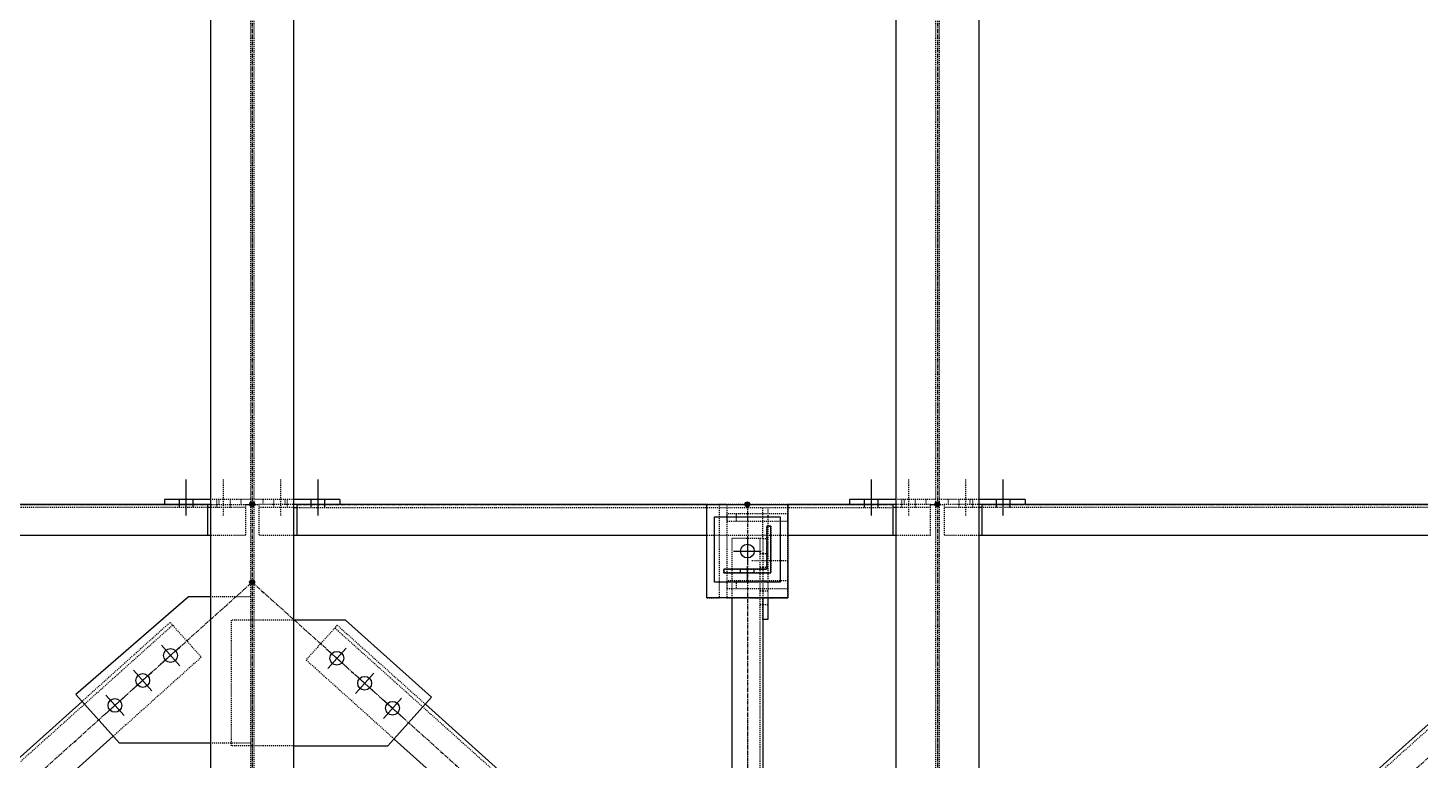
# Model space of a CAD drawing. Header units: millimetres. Extents: x 2102 to 20742, y 12631 to 26594.
# Drawn here: x 11572 to 13807, y 14910 to 16086 of the extents above; entities that cross this region are included whole.
import ezdxf

# ---------------------------------------------------------------- set-up
doc = ezdxf.new("R2010")
doc.units = ezdxf.units.MM
doc.linetypes.add('CENTER', pattern=[12.7, 7.9375, -1.5875, 1.5875, -1.5875])
doc.linetypes.add('DXK_LINE_DOT2', pattern=[3.9198, 1.9599, -1.9599])
for name, color, linetype in [('1', 7, 'Continuous'), ('2', 7, 'Continuous'), ('4', 7, 'Continuous')]:
    doc.layers.add(name, color=color, linetype=linetype)

# ---------------------------------------------------------------- blocks, each defined once
blk = doc.blocks.new('Part-116860372-115070 - 114867')
at = {"layer": '4', "linetype": 'Continuous'}
for points in [[(16454.3, 13659.6, -1), (16454.3, 13669.6, -1)], [(15231.8, 12565.8, -1), (15231.8, 12575.8, -1)]]:
    blk.add_hatch(color=4, dxfattribs=at).paths.add_polyline_path(points)
at = {"layer": '1', "color": 6, "linetype": 'DXK_LINE_DOT2'}
for p, q in [((16294.8, 13578.9), (15393.6, 12772.6)), ((16289.8, 13584.5), (16112.8, 13426.1)), ((16289.8, 13584.5), (16352.3, 13514.6)), ((16352.3, 13514.6), (16175.3, 13356.3)), ((15388.6, 12778.2), (15565.6, 12936.6)), ((15628.1, 12866.7), (15451.1, 12708.3)), ((15451.1, 12708.3), (15388.6, 12778.2))]:
    blk.add_line(p, q, dxfattribs=at)
at = {"layer": '2', "color": 2, "linetype": 'Continuous'}
for p, q in [((16112.8, 13426.1), (15565.6, 12936.6)), ((16175.3, 13356.3), (15628.1, 12866.7))]:
    blk.add_line(p, q, dxfattribs=at)
at = {"layer": '4', "color": 4, "linetype": 'CENTER'}
blk.add_line((15231.8, 12570.8), (16454.3, 13664.6), dxfattribs=at)
at = {"layer": '4', "color": 4, "linetype": 'Continuous'}
for centre in [(16454.3, 13664.6), (15231.8, 12570.8)]:
    blk.add_circle(centre, 5, dxfattribs=at)
blk = doc.blocks.new('Bolt-116860372-149988 - 114867')
at = {"layer": '2', "color": 1, "linetype": 'Continuous'}
for p, q in [((14694.3, 13754.6), (14694.3, 13699.6)), ((14666.8, 13727.1), (14721.8, 13727.1))]:
    blk.add_line(p, q, dxfattribs=at)
blk.add_circle((14694.3, 13727.1), 13.8, dxfattribs=at)
blk = doc.blocks.new('Part-116860372-114993 - 114867')
at = {"layer": '4', "linetype": 'Continuous'}
for points in [[(13700.6, 15315.8, -1), (13700.6, 15325.8, -1)], [(13700.6, 12565.8, -1), (13700.6, 12575.8, -1)]]:
    blk.add_hatch(color=4, dxfattribs=at).paths.add_polyline_path(points)
at = {"layer": '1', "color": 6, "linetype": 'DXK_LINE_DOT2'}
for p, q in [((13617.3, 15303.4), (13617.3, 15177.7)), ((13783.8, 15303.4), (13617.3, 15303.4)), ((13697, 15303.4), (13697, 15177.7)), ((13704.1, 15303.4), (13704.1, 15177.7)), ((13783.8, 15303.4), (13783.8, 15171.5)), ((13697, 15171.5), (13697, 12695.8)), ((13704.1, 15171.5), (13704.1, 12695.8)), ((13783.8, 12714.6), (13783.8, 12586.7)), ((13617.3, 12689.6), (13617.3, 12586.7)), ((13697, 12689.6), (13697, 12586.7)), ((13704.1, 12689.6), (13704.1, 12586.7)), ((13783.8, 12695.8), (13719.3, 12695.8)), ((13783.8, 12586.7), (13617.3, 12586.7))]:
    blk.add_line(p, q, dxfattribs=at)
at = {"layer": '2', "color": 2, "linetype": 'Continuous'}
for p, q in [((13617.3, 15177.7), (13617.3, 12689.6)), ((13783.8, 15171.5), (13617.3, 15171.5)), ((13697, 15177.7), (13697, 15171.5)), ((13704.1, 15177.7), (13704.1, 15171.5)), ((13783.8, 15177.7), (13783.8, 12714.6)), ((13719.3, 12695.8), (13617.3, 12695.8)), ((13697, 12695.8), (13697, 12689.6)), ((13704.1, 12695.8), (13704.1, 12689.6))]:
    blk.add_line(p, q, dxfattribs=at)
at = {"layer": '4', "color": 4, "linetype": 'CENTER'}
blk.add_line((13700.6, 15320.8), (13700.6, 12570.8), dxfattribs=at)
at = {"layer": '4', "color": 4, "linetype": 'Continuous'}
for centre in [(13700.6, 15320.8), (13700.6, 12570.8)]:
    blk.add_circle(centre, 5, dxfattribs=at)
blk = doc.blocks.new('Part-116860372-114994 - 114867')
at = {"layer": '4', "linetype": 'Continuous'}
for points in [[(15075.6, 15315.8, -1), (15075.6, 15325.8, -1)], [(15075.6, 12565.8, -1), (15075.6, 12575.8, -1)]]:
    blk.add_hatch(color=4, dxfattribs=at).paths.add_polyline_path(points)
at = {"layer": '1', "color": 6, "linetype": 'DXK_LINE_DOT2'}
for p, q in [((14992.3, 15303.4), (14992.3, 15177.7)), ((15158.8, 15303.4), (14992.3, 15303.4)), ((15072, 15303.4), (15072, 15177.7)), ((15079.1, 15303.4), (15079.1, 15177.7)), ((15158.8, 15303.4), (15158.8, 15177.7)), ((15072, 15171.5), (15072, 12695.8)), ((15079.1, 15171.5), (15079.1, 12695.8)), ((14992.3, 12745.8), (14992.3, 12586.7)), ((14994.3, 12695.8), (14992.3, 12695.8)), ((15072, 12689.6), (15072, 12586.7)), ((15079.1, 12689.6), (15079.1, 12586.7)), ((15158.8, 12689.6), (15158.8, 12586.7)), ((15158.8, 12586.7), (14992.3, 12586.7))]:
    blk.add_line(p, q, dxfattribs=at)
at = {"layer": '2', "color": 2, "linetype": 'Continuous'}
for p, q in [((14992.3, 15177.7), (14992.3, 12745.8)), ((15158.8, 15171.5), (14992.3, 15171.5)), ((15072, 15177.7), (15072, 15171.5)), ((15079.1, 15177.7), (15079.1, 15171.5)), ((15158.8, 15177.7), (15158.8, 12689.6)), ((15158.8, 12695.8), (14994.3, 12695.8)), ((15072, 12695.8), (15072, 12689.6)), ((15079.1, 12695.8), (15079.1, 12689.6))]:
    blk.add_line(p, q, dxfattribs=at)
at = {"layer": '4', "color": 4, "linetype": 'CENTER'}
blk.add_line((15075.6, 15320.8), (15075.6, 12570.8), dxfattribs=at)
at = {"layer": '4', "color": 4, "linetype": 'Continuous'}
for centre in [(15075.6, 15320.8), (15075.6, 12570.8)]:
    blk.add_circle(centre, 5, dxfattribs=at)
blk = doc.blocks.new('Part-116860372-115021 - 114867')
at = {"layer": '4', "linetype": 'Continuous'}
for points in [[(12325.6, 13815.8, -1), (12325.6, 13825.8, -1)], [(13700.6, 13815.8, -1), (13700.6, 13825.8, -1)]]:
    blk.add_hatch(color=4, dxfattribs=at).paths.add_polyline_path(points)
at = {"layer": '1', "color": 6, "linetype": 'DXK_LINE_DOT2'}
for p, q in [((12339.1, 13820.8), (12339.1, 13758.3)), ((12415.1, 13820.8), (12339.1, 13820.8)), ((12408.8, 13814.6), (12339.1, 13814.6)), ((13611.1, 13814.6), (12415.1, 13814.6)), ((13611.1, 13820.8), (13687, 13820.8)), ((13687, 13814.6), (13617.3, 13814.6)), ((13687, 13820.8), (13687, 13758.3)), ((12408.8, 13758.3), (12339.1, 13758.3)), ((13687, 13758.3), (13617.3, 13758.3))]:
    blk.add_line(p, q, dxfattribs=at)
at = {"layer": '2', "color": 2, "linetype": 'Continuous'}
for p, q in [((12415.1, 13814.6), (12408.8, 13814.6)), ((13611.1, 13820.8), (12415.1, 13820.8)), ((12415.1, 13758.3), (12415.1, 13820.8)), ((13611.1, 13820.8), (13611.1, 13758.3)), ((13617.3, 13814.6), (13611.1, 13814.6)), ((13617.3, 13758.3), (12408.8, 13758.3))]:
    blk.add_line(p, q, dxfattribs=at)
at = {"layer": '4', "color": 4, "linetype": 'CENTER'}
for p, q in [((12325.6, 13820.8), (12339.1, 13820.8)), ((12415.1, 13820.8), (13611.1, 13820.8)), ((13687, 13820.8), (13700.6, 13820.8))]:
    blk.add_line(p, q, dxfattribs=at)
at = {"layer": '4', "color": 4, "linetype": 'Continuous'}
for centre in [(12325.6, 13820.8), (13700.6, 13820.8)]:
    blk.add_circle(centre, 5, dxfattribs=at)
blk = doc.blocks.new('Part-116860372-115022 - 114867')
at = {"layer": '4', "linetype": 'Continuous'}
for points in [[(13700.6, 13815.8, -1), (13700.6, 13825.8, -1)], [(15075.6, 13815.8, -1), (15075.6, 13825.8, -1)]]:
    blk.add_hatch(color=4, dxfattribs=at).paths.add_polyline_path(points)
at = {"layer": '1', "color": 6, "linetype": 'DXK_LINE_DOT2'}
for p, q in [((13714.1, 13820.8), (13714.1, 13758.3)), ((13790.1, 13820.8), (13714.1, 13820.8)), ((13783.8, 13814.6), (13714.1, 13814.6)), ((13790.1, 13814.6), (14986.1, 13814.6)), ((14775.6, 13820.8), (14613.1, 13820.8)), ((15062, 13820.8), (14986.1, 13820.8)), ((15062, 13814.6), (14992.3, 13814.6)), ((15062, 13758.3), (15062, 13820.8)), ((13783.8, 13758.3), (13714.1, 13758.3)), ((14775.6, 13758.3), (14613.1, 13758.3)), ((15062, 13758.3), (14986.1, 13758.3))]:
    blk.add_line(p, q, dxfattribs=at)
at = {"layer": '2', "color": 2, "linetype": 'Continuous'}
for p, q in [((13783.8, 13814.6), (13790.1, 13814.6)), ((14613.1, 13820.8), (13790.1, 13820.8)), ((13790.1, 13820.8), (13790.1, 13758.3)), ((14986.1, 13820.8), (14775.6, 13820.8)), ((14986.1, 13820.8), (14986.1, 13758.3)), ((14992.3, 13814.6), (14986.1, 13814.6)), ((14613.1, 13758.3), (13783.8, 13758.3)), ((14992.3, 13758.3), (14775.6, 13758.3))]:
    blk.add_line(p, q, dxfattribs=at)
at = {"layer": '4', "color": 4, "linetype": 'CENTER'}
for p, q in [((13700.6, 13820.8), (13714.1, 13820.8)), ((13790.1, 13820.8), (14613.1, 13820.8)), ((14775.6, 13820.8), (14986.1, 13820.8)), ((15062, 13820.8), (15075.6, 13820.8))]:
    blk.add_line(p, q, dxfattribs=at)
at = {"layer": '4', "color": 4, "linetype": 'Continuous'}
for centre in [(13700.6, 13820.8), (15075.6, 13820.8)]:
    blk.add_circle(centre, 5, dxfattribs=at)
blk = doc.blocks.new('Part-116860372-115023 - 114867')
at = {"layer": '4', "linetype": 'Continuous'}
for points in [[(15075.6, 13815.8, -1), (15075.6, 13825.8, -1)], [(16454.3, 13815.8, -1), (16454.3, 13825.8, -1)]]:
    blk.add_hatch(color=4, dxfattribs=at).paths.add_polyline_path(points)
at = {"layer": '1', "color": 6, "linetype": 'DXK_LINE_DOT2'}
for p, q in [((15165.1, 13820.8), (15089.1, 13820.8)), ((15089.1, 13820.8), (15089.1, 13758.3)), ((15158.8, 13814.6), (15089.1, 13814.6)), ((16364.8, 13814.6), (15165.1, 13814.6)), ((16364.8, 13820.8), (16440.8, 13820.8)), ((16440.8, 13814.6), (16371.1, 13814.6)), ((16440.8, 13820.8), (16440.8, 13795.8)), ((16440.8, 13795.8), (16371.1, 13795.8)), ((15158.8, 13758.3), (15089.1, 13758.3))]:
    blk.add_line(p, q, dxfattribs=at)
at = {"layer": '2', "color": 2, "linetype": 'Continuous'}
for p, q in [((15165.1, 13814.6), (15158.8, 13814.6)), ((16364.8, 13820.8), (15165.1, 13820.8)), ((15165.1, 13820.8), (15165.1, 13758.3)), ((16364.8, 13758.3), (16364.8, 13820.8)), ((16371.1, 13814.6), (16364.8, 13814.6)), ((16364.8, 13795.8), (16371.1, 13795.8)), ((16364.8, 13758.3), (15158.8, 13758.3))]:
    blk.add_line(p, q, dxfattribs=at)
at = {"layer": '4', "color": 4, "linetype": 'CENTER'}
for p, q in [((15075.6, 13820.8), (15089.1, 13820.8)), ((15165.1, 13820.8), (16364.8, 13820.8)), ((16440.8, 13820.8), (16454.3, 13820.8))]:
    blk.add_line(p, q, dxfattribs=at)
at = {"layer": '4', "color": 4, "linetype": 'Continuous'}
for centre in [(15075.6, 13820.8), (16454.3, 13820.8)]:
    blk.add_circle(centre, 5, dxfattribs=at)
blk = doc.blocks.new('Part-116860372-149984 - 114867')
at = {"layer": '1', "color": 6, "linetype": 'DXK_LINE_DOT2'}
for p, q in [((14733.7, 13690.8), (14733.7, 13777.1)), ((14733.7, 13777.1), (14741.2, 13777.1)), ((14741.2, 13777.1), (14741.2, 13683.3)), ((14647.4, 13683.3), (14647.4, 13690.8)), ((14647.4, 13690.8), (14733.7, 13690.8)), ((14741.2, 13683.3), (14647.4, 13683.3))]:
    blk.add_line(p, q, dxfattribs=at)
at = {"layer": '2', "color": 2, "linetype": 'Continuous'}
for p, q in [((14741.2, 13777.1), (14733.7, 13777.1)), ((14733.7, 13777.1), (14733.7, 13690.8)), ((14741.2, 13683.3), (14741.2, 13777.1)), ((14733.7, 13690.8), (14647.4, 13690.8)), ((14647.4, 13690.8), (14647.4, 13683.3)), ((14647.4, 13683.3), (14741.2, 13683.3))]:
    blk.add_line(p, q, dxfattribs=at)
blk = doc.blocks.new('Part-116860372-115068 - 114867')
at = {"layer": '4', "linetype": 'Continuous'}
for points in [[(13700.6, 13659.6, -1), (13700.6, 13669.6, -1)], [(12481.8, 12565.8, -1), (12481.8, 12575.8, -1)]]:
    blk.add_hatch(color=4, dxfattribs=at).paths.add_polyline_path(points)
at = {"layer": '1', "color": 6, "linetype": 'DXK_LINE_DOT2'}
for p, q in [((13541, 13578.5), (12642.9, 12772.5)), ((13536, 13584), (13359.2, 13425.4)), ((13536, 13584), (13598.6, 13514.3)), ((13598.6, 13514.3), (13421.8, 13355.6)), ((12637.9, 12778.1), (12814.7, 12936.7)), ((12877.3, 12867), (12700.5, 12708.3)), ((12700.5, 12708.3), (12637.9, 12778.1))]:
    blk.add_line(p, q, dxfattribs=at)
at = {"layer": '2', "color": 2, "linetype": 'Continuous'}
for p, q in [((13359.2, 13425.4), (12814.7, 12936.7)), ((13421.8, 13355.6), (12877.3, 12867))]:
    blk.add_line(p, q, dxfattribs=at)
at = {"layer": '4', "color": 4, "linetype": 'CENTER'}
blk.add_line((12481.8, 12570.8), (13700.6, 13664.6), dxfattribs=at)
at = {"layer": '4', "color": 4, "linetype": 'Continuous'}
for centre in [(13700.6, 13664.6), (12481.8, 12570.8)]:
    blk.add_circle(centre, 5, dxfattribs=at)
blk = doc.blocks.new('Part-116860372-115069 - 114867')
at = {"layer": '4', "linetype": 'Continuous'}
for points in [[(13700.6, 13659.6, -1), (13700.6, 13669.6, -1)], [(14919.3, 12565.8, -1), (14919.3, 12575.8, -1)]]:
    blk.add_hatch(color=4, dxfattribs=at).paths.add_polyline_path(points)
at = {"layer": '1', "color": 6, "linetype": 'DXK_LINE_DOT2'}
for p, q in [((13871.4, 13578.4), (13808.8, 13508.7)), ((14758.2, 12772.5), (13866.4, 13572.8)), ((13871.4, 13578.4), (14048.2, 13419.8)), ((13985.6, 13350), (13808.8, 13508.7)), ((14763.2, 12778.1), (14586.5, 12936.7)), ((14700.6, 12708.3), (14523.8, 12867)), ((14763.2, 12778.1), (14700.6, 12708.3))]:
    blk.add_line(p, q, dxfattribs=at)
at = {"layer": '2', "color": 2, "linetype": 'Continuous'}
for p, q in [((14586.5, 12936.7), (14048.2, 13419.8)), ((14523.8, 12867), (13985.6, 13350))]:
    blk.add_line(p, q, dxfattribs=at)
at = {"layer": '4', "color": 4, "linetype": 'CENTER'}
blk.add_line((13700.6, 13664.6), (14919.3, 12570.8), dxfattribs=at)
at = {"layer": '4', "color": 4, "linetype": 'Continuous'}
for centre in [(13700.6, 13664.6), (14919.3, 12570.8)]:
    blk.add_circle(centre, 5, dxfattribs=at)
blk = doc.blocks.new('Part-116860372-115100 - 114867')
at = {"layer": '4', "linetype": 'Continuous'}
for points in [[(14694.3, 13815.8, -1), (14694.3, 13825.8, -1)], [(14694.3, 12565.8, -1), (14694.3, 12575.8, -1)]]:
    blk.add_hatch(color=4, dxfattribs=at).paths.add_polyline_path(points)
at = {"layer": '1', "color": 6, "linetype": 'DXK_LINE_DOT2'}
for p, q in [((14663.1, 13752.1), (14663.1, 13633.3)), ((14725.6, 13752.1), (14663.1, 13752.1)), ((14719.3, 13752.1), (14719.3, 12695.8)), ((14725.6, 13752.1), (14725.6, 13633.3)), ((14663.1, 13108.3), (14663.1, 12920.8)), ((14725.6, 13108.3), (14725.6, 12920.8)), ((14663.1, 12689.6), (14663.1, 12586.7)), ((14719.3, 12689.6), (14719.3, 12586.7)), ((14725.6, 12695.8), (14725.6, 12586.7)), ((14725.6, 12586.7), (14663.1, 12586.7))]:
    blk.add_line(p, q, dxfattribs=at)
at = {"layer": '2', "color": 2, "linetype": 'Continuous'}
for p, q in [((14663.1, 13633.3), (14663.1, 13108.3)), ((14725.6, 13633.3), (14725.6, 13108.3)), ((14663.1, 12920.8), (14663.1, 12689.6)), ((14725.6, 12920.8), (14725.6, 12695.8)), ((14663.1, 12695.8), (14725.6, 12695.8)), ((14719.3, 12695.8), (14719.3, 12689.6))]:
    blk.add_line(p, q, dxfattribs=at)
at = {"layer": '4', "color": 4, "linetype": 'CENTER'}
blk.add_line((14694.3, 13820.8), (14694.3, 12570.8), dxfattribs=at)
at = {"layer": '4', "color": 4, "linetype": 'Continuous'}
for centre in [(14694.3, 13820.8), (14694.3, 12570.8)]:
    blk.add_circle(centre, 5, dxfattribs=at)
blk = doc.blocks.new('Part-116860372-116130 - 114867')
at = {"layer": '1', "color": 6, "linetype": 'DXK_LINE_DOT2'}
for p, q in [((13658.8, 13588.5), (13658.8, 13336.1)), ((13783.8, 13588.5), (13658.8, 13588.5)), ((13783.8, 13336.1), (13658.8, 13336.1))]:
    blk.add_line(p, q, dxfattribs=at)
at = {"layer": '2', "color": 2, "linetype": 'Continuous'}
for p, q in [((13888.2, 13588.5), (13783.8, 13588.5)), ((14060.7, 13433.8), (13888.2, 13588.5)), ((13973.1, 13336.1), (14060.7, 13433.8)), ((13783.8, 13336.1), (13973.1, 13336.1))]:
    blk.add_line(p, q, dxfattribs=at)
blk = doc.blocks.new('Part-116860372-115647 - 114867')
at = {"layer": '1', "color": 6, "linetype": 'DXK_LINE_DOT2'}
for p, q in [((13783.8, 13830.8), (13704.1, 13830.8)), ((13722.9, 13820.8), (13722.9, 13830.8)), ((13766.6, 13820.8), (13766.6, 13830.8))]:
    blk.add_line(p, q, dxfattribs=at)
at = {"layer": '2', "color": 2, "linetype": 'Continuous'}
for p, q in [((13876.6, 13830.8), (13783.8, 13830.8)), ((13876.6, 13830.8), (13876.6, 13820.8)), ((13790.1, 13820.8), (13783.8, 13820.8))]:
    blk.add_line(p, q, dxfattribs=at)
blk = doc.blocks.new('Part-116860372-115648 - 114867')
at = {"layer": '1', "color": 6, "linetype": 'DXK_LINE_DOT2'}
for p, q in [((13697, 13830.8), (13617.3, 13830.8)), ((13634.5, 13820.8), (13634.5, 13830.8)), ((13678.3, 13820.8), (13678.3, 13830.8))]:
    blk.add_line(p, q, dxfattribs=at)
at = {"layer": '2', "color": 2, "linetype": 'Continuous'}
for p, q in [((13617.3, 13830.8), (13524.5, 13830.8)), ((13524.5, 13830.8), (13524.5, 13820.8)), ((13617.3, 13820.8), (13611.1, 13820.8))]:
    blk.add_line(p, q, dxfattribs=at)
blk = doc.blocks.new('Bolt-116860372-115649 - 114867')
at = {"layer": '1', "color": 1, "linetype": 'DXK_LINE_DOT2'}
for p, q in [((13643.3, 13798.3), (13643.3, 13870.8)), ((13629.5, 13820.8), (13629.5, 13830.8)), ((13657, 13820.8), (13657, 13830.8)), ((13629.5, 13814.6), (13629.5, 13820.8)), ((13657, 13814.6), (13657, 13820.8))]:
    blk.add_line(p, q, dxfattribs=at)
at = {"layer": '2', "color": 1, "linetype": 'Continuous'}
for p, q in [((13568.3, 13798.3), (13568.3, 13870.8)), ((13554.5, 13820.8), (13554.5, 13830.8)), ((13582, 13820.8), (13582, 13830.8)), ((13554.5, 13814.6), (13554.5, 13820.8)), ((13582, 13814.6), (13582, 13820.8))]:
    blk.add_line(p, q, dxfattribs=at)
blk = doc.blocks.new('Bolt-116860372-115650 - 114867')
at = {"layer": '1', "color": 1, "linetype": 'DXK_LINE_DOT2'}
for p, q in [((13757.9, 13798.3), (13757.9, 13870.8)), ((13744.1, 13820.8), (13744.1, 13830.8)), ((13771.6, 13820.8), (13771.6, 13830.8)), ((13744.1, 13814.6), (13744.1, 13820.8)), ((13771.6, 13814.6), (13771.6, 13820.8))]:
    blk.add_line(p, q, dxfattribs=at)
at = {"layer": '2', "color": 1, "linetype": 'Continuous'}
for p, q in [((13832.9, 13798.3), (13832.9, 13870.8)), ((13819.1, 13820.8), (13819.1, 13830.8)), ((13846.6, 13820.8), (13846.6, 13830.8)), ((13819.1, 13814.6), (13819.1, 13820.8)), ((13846.6, 13814.6), (13846.6, 13820.8))]:
    blk.add_line(p, q, dxfattribs=at)
blk = doc.blocks.new('Part-116860372-115653 - 114867')
at = {"layer": '1', "color": 6, "linetype": 'DXK_LINE_DOT2'}
for p, q in [((15158.8, 13830.8), (15079.1, 13830.8)), ((15097.9, 13820.8), (15097.9, 13830.8)), ((15141.6, 13820.8), (15141.6, 13830.8))]:
    blk.add_line(p, q, dxfattribs=at)
at = {"layer": '2', "color": 2, "linetype": 'Continuous'}
for p, q in [((15251.6, 13830.8), (15158.8, 13830.8)), ((15251.6, 13830.8), (15251.6, 13820.8)), ((15165.1, 13820.8), (15158.8, 13820.8))]:
    blk.add_line(p, q, dxfattribs=at)
blk = doc.blocks.new('Bolt-116860372-115654 - 114867')
at = {"layer": '1', "color": 1, "linetype": 'DXK_LINE_DOT2'}
for p, q in [((15132.9, 13798.3), (15132.9, 13870.8)), ((15119.1, 13820.8), (15119.1, 13830.8)), ((15146.6, 13820.8), (15146.6, 13830.8)), ((15119.1, 13814.6), (15119.1, 13820.8)), ((15146.6, 13814.6), (15146.6, 13820.8))]:
    blk.add_line(p, q, dxfattribs=at)
at = {"layer": '2', "color": 1, "linetype": 'Continuous'}
for p, q in [((15207.9, 13798.3), (15207.9, 13870.8)), ((15194.1, 13820.8), (15194.1, 13830.8)), ((15221.6, 13820.8), (15221.6, 13830.8)), ((15194.1, 13814.6), (15194.1, 13820.8)), ((15221.6, 13814.6), (15221.6, 13820.8))]:
    blk.add_line(p, q, dxfattribs=at)
blk = doc.blocks.new('Part-116860372-115655 - 114867')
at = {"layer": '1', "color": 6, "linetype": 'DXK_LINE_DOT2'}
for p, q in [((15072, 13830.8), (14992.3, 13830.8)), ((15009.5, 13820.8), (15009.5, 13830.8)), ((15053.3, 13820.8), (15053.3, 13830.8))]:
    blk.add_line(p, q, dxfattribs=at)
at = {"layer": '2', "color": 2, "linetype": 'Continuous'}
for p, q in [((14992.3, 13830.8), (14899.5, 13830.8)), ((14899.5, 13830.8), (14899.5, 13820.8)), ((14992.3, 13820.8), (14986.1, 13820.8))]:
    blk.add_line(p, q, dxfattribs=at)
blk = doc.blocks.new('Bolt-116860372-115656 - 114867')
at = {"layer": '1', "color": 1, "linetype": 'DXK_LINE_DOT2'}
for p, q in [((15018.3, 13798.3), (15018.3, 13870.8)), ((15004.5, 13820.8), (15004.5, 13830.8)), ((15032, 13820.8), (15032, 13830.8)), ((15004.5, 13814.6), (15004.5, 13820.8)), ((15032, 13814.6), (15032, 13820.8))]:
    blk.add_line(p, q, dxfattribs=at)
at = {"layer": '2', "color": 1, "linetype": 'Continuous'}
for p, q in [((14943.3, 13798.3), (14943.3, 13870.8)), ((14929.5, 13820.8), (14929.5, 13830.8)), ((14957, 13820.8), (14957, 13830.8)), ((14929.5, 13814.6), (14929.5, 13820.8)), ((14957, 13814.6), (14957, 13820.8))]:
    blk.add_line(p, q, dxfattribs=at)
blk = doc.blocks.new('Part-116860372-115677 - 114867')
at = {"layer": '1', "color": 6, "linetype": 'DXK_LINE_DOT2'}
for p, q in [((14725.6, 13752.1), (14725.6, 13814.6)), ((14735.6, 13814.6), (14735.6, 13633.3)), ((14725.6, 13795.9), (14735.6, 13795.9)), ((14725.6, 13795.9), (14735.6, 13795.9)), ((14725.6, 13752.1), (14735.6, 13752.1)), ((14725.6, 13589.6), (14725.6, 13633.3))]:
    blk.add_line(p, q, dxfattribs=at)
at = {"layer": '2', "color": 2, "linetype": 'Continuous'}
for p, q in [((14735.6, 13633.3), (14735.6, 13589.6)), ((14735.6, 13589.6), (14725.6, 13589.6))]:
    blk.add_line(p, q, dxfattribs=at)
blk = doc.blocks.new('Bolt-116860372-115678 - 114867')
at = {"layer": '1', "color": 1, "linetype": 'DXK_LINE_DOT2'}
for p, q in [((14719.3, 13722.1), (14725.6, 13722.1)), ((14725.6, 13722.1), (14735.6, 13722.1)), ((14703.1, 13708.3), (14775.6, 13708.3)), ((14719.3, 13694.6), (14725.6, 13694.6)), ((14725.6, 13694.6), (14735.6, 13694.6)), ((14719.3, 13647.1), (14725.6, 13647.1)), ((14725.6, 13647.1), (14735.6, 13647.1)), ((14703.1, 13633.3), (14775.6, 13633.3)), ((14719.3, 13619.6), (14725.6, 13619.6)), ((14725.6, 13619.6), (14735.6, 13619.6))]:
    blk.add_line(p, q, dxfattribs=at)
blk = doc.blocks.new('Part-116860372-116127 - 114867')
at = {"layer": '1', "color": 6, "linetype": 'DXK_LINE_DOT2'}
for p, q in [((13697, 13635.2), (13617.3, 13635.2)), ((13697, 13341.7), (13617.3, 13341.7))]:
    blk.add_line(p, q, dxfattribs=at)
at = {"layer": '2', "color": 2, "linetype": 'Continuous'}
for p, q in [((13573.2, 13635.2), (13346.7, 13439.4)), ((13617.3, 13635.2), (13573.2, 13635.2)), ((13434.3, 13341.7), (13346.7, 13439.4)), ((13617.3, 13341.7), (13434.3, 13341.7))]:
    blk.add_line(p, q, dxfattribs=at)
blk = doc.blocks.new('Bolt-116860372-116128 - 114867')
at = {"layer": '2', "color": 1, "linetype": 'Continuous'}
for p, q in [((13516.3, 13499.2), (13557.3, 13536)), ((13555.2, 13497.1), (13518.4, 13538.1)), ((13460.5, 13449.1), (13501.4, 13485.9)), ((13499.3, 13447), (13462.6, 13488)), ((13404.7, 13399), (13445.6, 13435.8)), ((13443.5, 13397), (13406.8, 13437.9))]:
    blk.add_line(p, q, dxfattribs=at)
for centre in [(13536.8, 13517.6), (13481, 13467.5), (13425.2, 13417.4)]:
    blk.add_circle(centre, 13.8, dxfattribs=at)
blk = doc.blocks.new('Bolt-116860372-116131 - 114867')
at = {"layer": '2', "color": 1, "linetype": 'Continuous'}
for p, q in [((13891.1, 13493.6), (13850.1, 13530.4)), ((13889, 13532.5), (13852.2, 13491.5)), ((13946.9, 13443.5), (13906, 13480.3)), ((13944.8, 13482.4), (13908.1, 13441.4)), ((14002.7, 13393.4), (13961.8, 13430.2)), ((14000.6, 13432.3), (13963.9, 13391.3))]:
    blk.add_line(p, q, dxfattribs=at)
for centre in [(13870.6, 13512), (13926.4, 13461.9), (13982.2, 13411.8)]:
    blk.add_circle(centre, 13.8, dxfattribs=at)
blk = doc.blocks.new('Part-116860372-116746 - 114867')
at = {"layer": '2', "color": 2, "linetype": 'Continuous'}
for p, q in [((14613.1, 13633.3), (14613.1, 13820.8)), ((14613.1, 13820.8), (14775.6, 13820.8)), ((14775.6, 13820.8), (14775.6, 13633.3)), ((14775.6, 13633.3), (14613.1, 13633.3))]:
    blk.add_line(p, q, dxfattribs=at)
blk = doc.blocks.new('Part-116860372-116745 - 114867')
at = {"layer": '1', "color": 6, "linetype": 'DXK_LINE_DOT2'}
for p, q in [((14653.1, 13820.8), (14638.1, 13820.8)), ((14638.1, 13820.8), (14638.1, 13633.3)), ((14653.1, 13820.8), (14653.1, 13633.3)), ((14653.1, 13633.3), (14638.1, 13633.3))]:
    blk.add_line(p, q, dxfattribs=at)
blk = doc.blocks.new('Part-116860372-116747 - 114867')
at = {"layer": '1', "color": 6, "linetype": 'DXK_LINE_DOT2'}
for p, q in [((14613.1, 13633.3), (14613.1, 13820.8)), ((14613.1, 13820.8), (14638.1, 13820.8)), ((14653.1, 13820.8), (14775.6, 13820.8)), ((14775.6, 13633.3), (14775.6, 13820.8)), ((14613.1, 13633.3), (14638.1, 13633.3)), ((14653.1, 13633.3), (14775.6, 13633.3))]:
    blk.add_line(p, q, dxfattribs=at)
blk = doc.blocks.new('Part-116860372-116748 - 114867')
at = {"layer": '1', "color": 6, "linetype": 'DXK_LINE_DOT2'}
for p, q in [((14775.6, 13667.1), (14653.1, 13667.1)), ((14653.1, 13667.1), (14653.1, 13652.1)), ((14671.8, 13667.1), (14671.8, 13652.1)), ((14775.6, 13652.1), (14775.6, 13667.1)), ((14653.1, 13652.1), (14775.6, 13652.1))]:
    blk.add_line(p, q, dxfattribs=at)
blk = doc.blocks.new('Part-116860372-116749 - 114867')
at = {"layer": '1', "color": 6, "linetype": 'DXK_LINE_DOT2'}
for p, q in [((14775.6, 13802.1), (14653.1, 13802.1)), ((14653.1, 13802.1), (14653.1, 13787.1)), ((14671.8, 13802.1), (14671.8, 13787.1)), ((14775.6, 13787.1), (14775.6, 13802.1)), ((14653.1, 13787.1), (14775.6, 13787.1))]:
    blk.add_line(p, q, dxfattribs=at)
blk = doc.blocks.new('Part-116860372-149986 - 114867')
at = {"layer": '2', "color": 2, "linetype": 'Continuous'}
for p, q in [((14628.7, 13664.6), (14628.7, 13795.8)), ((14628.7, 13795.8), (14759.9, 13795.8)), ((14759.9, 13795.8), (14759.9, 13664.6)), ((14759.9, 13664.6), (14628.7, 13664.6))]:
    blk.add_line(p, q, dxfattribs=at)
blk = doc.blocks.new('Bolt-116860372-150001 - 114867')
at = {"layer": '2', "color": 1, "linetype": 'Continuous'}
for p, q in [((14680.6, 13683.3), (14680.6, 13690.8)), ((14694.3, 13667.1), (14694.3, 13697.1)), ((14708.1, 13683.3), (14708.1, 13690.8))]:
    blk.add_line(p, q, dxfattribs=at)

msp = doc.modelspace()

# ---------------------------------------------------------------- block references
at = {"xscale": 0.8, "yscale": 0.8, "zscale": 0.8}
for name in ['Part-116860372-114993 - 114867', 'Part-116860372-114994 - 114867', 'Bolt-116860372-115649 - 114867', 'Bolt-116860372-115650 - 114867', 'Bolt-116860372-115656 - 114867', 'Bolt-116860372-115654 - 114867', 'Part-116860372-115021 - 114867', 'Part-116860372-115648 - 114867', 'Part-116860372-115022 - 114867', 'Part-116860372-115647 - 114867', 'Part-116860372-116746 - 114867', 'Part-116860372-116747 - 114867', 'Part-116860372-116745 - 114867', 'Part-116860372-115100 - 114867', 'Part-116860372-115677 - 114867', 'Part-116860372-115655 - 114867', 'Part-116860372-115023 - 114867', 'Part-116860372-115653 - 114867', 'Part-116860372-149986 - 114867', 'Part-116860372-116749 - 114867', 'Part-116860372-149984 - 114867', 'Bolt-116860372-149988 - 114867', 'Bolt-116860372-150001 - 114867', 'Bolt-116860372-115678 - 114867', 'Part-116860372-115068 - 114867', 'Part-116860372-115069 - 114867', 'Part-116860372-115070 - 114867', 'Part-116860372-116748 - 114867', 'Part-116860372-116127 - 114867', 'Part-116860372-116130 - 114867', 'Bolt-116860372-116128 - 114867', 'Bolt-116860372-116131 - 114867']:
    msp.add_blockref(name, (971.5, 4264.2), dxfattribs=at)

doc.saveas('drawing.dxf')
